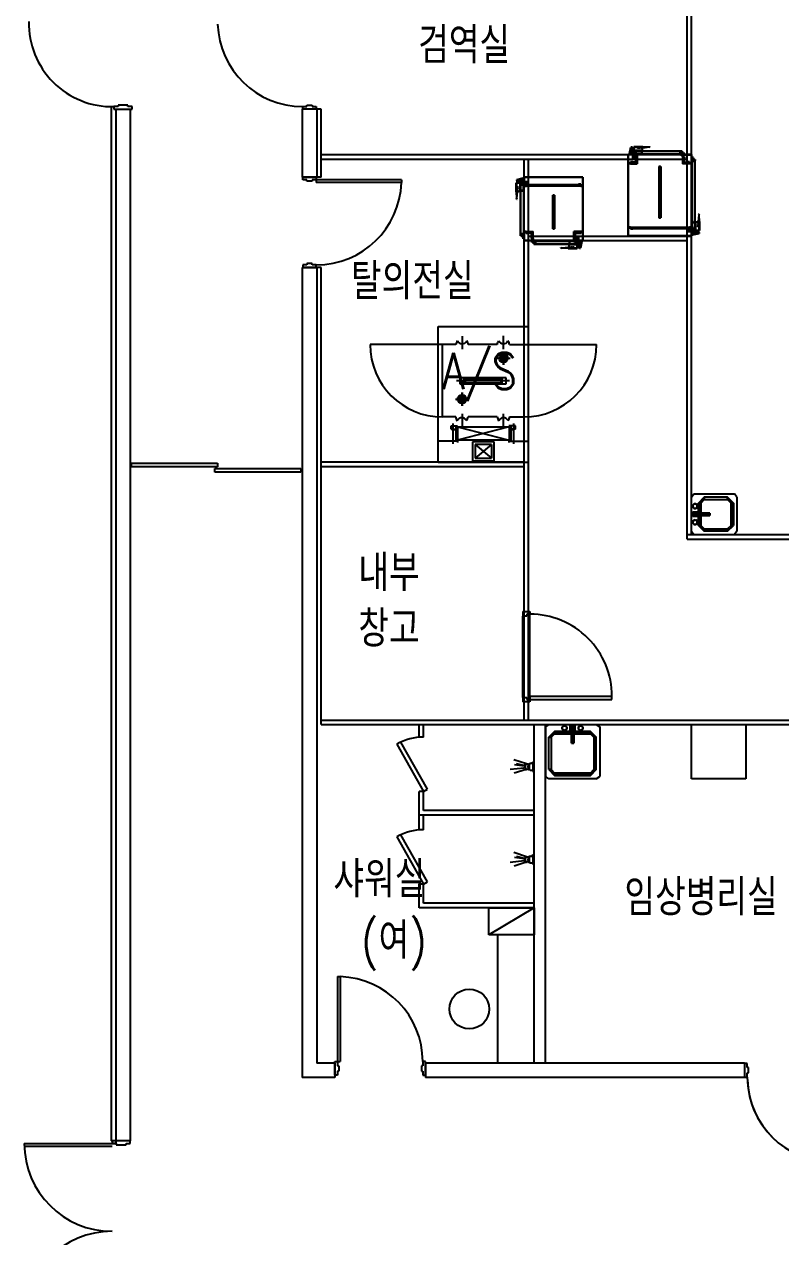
# Model space of a CAD drawing. Header units: millimetres. Extents: x 592430 to 684586, y -483905 to -416366.
# Drawn here: x 623663 to 632017, y -449168 to -435768 of the extents above; entities that cross this region are included whole.
import ezdxf

# ---------------------------------------------------------------- set-up
doc = ezdxf.new("R2010")
doc.units = ezdxf.units.MM
doc.header["$LTSCALE"] = 500
doc.layers.add('동물실', color=9, linetype='Continuous')
doc.layers.add('빌트인', color=1, linetype='Continuous')
doc.styles.add('GHD', font='simple.shx', dxfattribs={"bigfont": 'whgtxt.shx'})

# ---------------------------------------------------------------- blocks, each defined once
blk = doc.blocks.new('SINK')
at = {"layer": '동물실'}
for p, q in [((0, 262), (25, 300)), ((25, 300), (575, 300)), ((600, 262), (575, 300)), ((0, 262), (0, -262)), ((76, 198), (140, 262)), ((140, 262), (76, 198)), ((76, -198), (76, 198)), ((102, 198), (76, 198)), ((76, 198), (76, -198)), ((102, 198), (76, 198)), ((140, 236), (102, 198)), ((102, 198), (140, 236)), ((102, 198), (102, -198)), ((102, -198), (102, 198)), ((498, 262), (140, 262)), ((140, 262), (140, 236)), ((498, 262), (140, 262)), ((140, 236), (140, 262)), ((140, 236), (498, 236)), ((140, 236), (498, 236)), ((498, 262), (562, 198)), ((498, 236), (498, 262)), ((498, 262), (562, 198)), ((498, 236), (498, 262)), ((498, 236), (536, 198)), ((536, 198), (498, 236)), ((536, -198), (536, 198)), ((562, 198), (536, 198)), ((536, 198), (536, -198)), ((536, 198), (562, 198)), ((562, 198), (562, -198)), ((562, -198), (562, 198)), ((600, -262), (600, 262)), ((13, 89), (14, 96)), ((14, 96), (13, 89)), ((13, 89), (14, 96)), ((14, 96), (13, 89)), ((14, 82), (13, 89)), ((13, 89), (14, 82)), ((14, 82), (13, 89)), ((13, 89), (14, 82)), ((25, 13), (13, 25)), ((13, 25), (13, -25)), ((76, 25), (13, 25)), ((25, 13), (13, 25)), ((14, 96), (16, 102)), ((16, 102), (14, 96)), ((14, 96), (16, 102)), ((16, 102), (14, 96)), ((16, 76), (14, 82)), ((14, 82), (16, 76)), ((16, 76), (14, 82)), ((14, 82), (16, 76)), ((16, 102), (20, 107)), ((20, 107), (16, 102)), ((16, 102), (20, 107)), ((20, 107), (16, 102)), ((20, 71), (16, 76)), ((16, 76), (20, 71)), ((20, 71), (16, 76)), ((16, 76), (20, 71)), ((20, 107), (25, 111)), ((25, 111), (20, 107)), ((20, 107), (25, 111)), ((25, 111), (20, 107)), ((25, 67), (20, 71)), ((20, 71), (25, 67)), ((25, 67), (20, 71)), ((20, 71), (25, 67)), ((25, 111), (32, 114)), ((32, 114), (25, 111)), ((25, 111), (32, 114)), ((32, 114), (25, 111)), ((32, 64), (25, 67)), ((25, 67), (32, 64)), ((32, 64), (25, 67)), ((25, 67), (32, 64)), ((25, 13), (25, -13)), ((89, 13), (25, 13)), ((25, 13), (25, -13)), ((25, 13), (64, 13)), ((89, 13), (25, 13)), ((32, 114), (38, 115)), ((38, 115), (32, 114)), ((32, 114), (38, 115)), ((38, 115), (32, 114)), ((38, 64), (32, 64)), ((32, 64), (38, 64)), ((38, 64), (32, 64)), ((32, 64), (38, 64)), ((38, 115), (45, 114)), ((45, 114), (38, 115)), ((38, 115), (45, 114)), ((45, 114), (38, 115)), ((38, 64), (45, 64)), ((45, 64), (38, 64)), ((38, 64), (45, 64)), ((45, 64), (38, 64)), ((45, 114), (51, 111)), ((51, 111), (45, 114)), ((45, 114), (51, 111)), ((51, 111), (45, 114)), ((51, 67), (45, 64)), ((45, 64), (51, 67)), ((51, 67), (45, 64)), ((45, 64), (51, 67)), ((51, 111), (56, 107)), ((56, 107), (51, 111)), ((51, 111), (56, 107)), ((56, 107), (51, 111)), ((56, 71), (51, 67)), ((51, 67), (56, 71)), ((56, 71), (51, 67)), ((51, 67), (56, 71)), ((56, 107), (60, 102)), ((60, 102), (56, 107)), ((56, 107), (60, 102)), ((60, 102), (56, 107)), ((60, 76), (56, 71)), ((56, 71), (60, 76)), ((60, 76), (56, 71)), ((56, 71), (60, 76)), ((60, 102), (63, 96)), ((63, 96), (60, 102)), ((60, 102), (63, 96)), ((63, 96), (60, 102)), ((63, 82), (60, 76)), ((60, 76), (63, 82)), ((63, 82), (60, 76)), ((60, 76), (63, 82)), ((63, 96), (64, 89)), ((64, 89), (63, 96)), ((63, 96), (64, 89)), ((64, 89), (63, 96)), ((64, 89), (63, 82)), ((63, 82), (64, 89)), ((64, 89), (63, 82)), ((63, 82), (64, 89)), ((76, 25), (64, 13)), ((64, 13), (76, 25)), ((64, 13), (64, -13)), ((102, 13), (64, 13)), ((64, 13), (64, -13)), ((102, 13), (64, 13)), ((76, -25), (76, 25)), ((89, 13), (204, 13)), ((89, -13), (89, 13)), ((89, -13), (89, 13)), ((89, 13), (102, 13)), ((102, 13), (89, 13)), ((89, 13), (204, 13)), ((102, 13), (204, 13)), ((102, 13), (102, -13)), ((102, -13), (102, 13)), ((204, 13), (102, 13)), ((204, 13), (204, -13)), ((204, 13), (204, -13)), ((204, -13), (204, 13)), ((204, 13), (204, -13)), ((25, -13), (13, -25)), ((25, -13), (13, -25)), ((13, -25), (76, -25)), ((13, -89), (14, -82)), ((14, -82), (13, -89)), ((13, -89), (14, -82)), ((14, -82), (13, -89)), ((14, -96), (13, -89)), ((13, -89), (14, -96)), ((14, -96), (13, -89)), ((13, -89), (14, -96)), ((14, -82), (16, -76)), ((16, -76), (14, -82)), ((14, -82), (16, -76)), ((16, -76), (14, -82)), ((16, -102), (14, -96)), ((14, -96), (16, -102)), ((16, -102), (14, -96)), ((14, -96), (16, -102)), ((16, -76), (20, -71)), ((20, -71), (16, -76)), ((16, -76), (20, -71)), ((20, -71), (16, -76)), ((20, -107), (16, -102)), ((16, -102), (20, -107)), ((20, -107), (16, -102)), ((16, -102), (20, -107)), ((20, -71), (25, -67)), ((25, -67), (20, -71)), ((20, -71), (25, -67)), ((25, -67), (20, -71)), ((25, -111), (20, -107)), ((20, -107), (25, -111)), ((25, -111), (20, -107)), ((20, -107), (25, -111)), ((25, -13), (89, -13)), ((25, -13), (64, -13)), ((89, -13), (25, -13)), ((25, -67), (32, -64)), ((32, -64), (25, -67)), ((25, -67), (32, -64)), ((32, -64), (25, -67)), ((32, -114), (25, -111)), ((25, -111), (32, -114)), ((32, -114), (25, -111)), ((25, -111), (32, -114)), ((32, -64), (38, -64)), ((38, -64), (32, -64)), ((32, -64), (38, -64)), ((38, -64), (32, -64)), ((38, -115), (32, -114)), ((32, -114), (38, -115)), ((38, -115), (32, -114)), ((32, -114), (38, -115)), ((38, -64), (45, -64)), ((45, -64), (38, -64)), ((38, -64), (45, -64)), ((45, -64), (38, -64)), ((45, -114), (38, -115)), ((38, -115), (45, -114)), ((45, -114), (38, -115)), ((38, -115), (45, -114)), ((45, -64), (51, -67)), ((51, -67), (45, -64)), ((45, -64), (51, -67)), ((51, -67), (45, -64)), ((51, -111), (45, -114)), ((45, -114), (51, -111)), ((51, -111), (45, -114)), ((45, -114), (51, -111)), ((51, -67), (56, -71)), ((56, -71), (51, -67)), ((51, -67), (56, -71)), ((56, -71), (51, -67)), ((56, -107), (51, -111)), ((51, -111), (56, -107)), ((56, -107), (51, -111)), ((51, -111), (56, -107)), ((56, -71), (60, -76)), ((60, -76), (56, -71)), ((56, -71), (60, -76)), ((60, -76), (56, -71)), ((60, -102), (56, -107)), ((56, -107), (60, -102)), ((60, -102), (56, -107)), ((56, -107), (60, -102)), ((60, -76), (63, -82)), ((63, -82), (60, -76)), ((60, -76), (63, -82)), ((63, -82), (60, -76)), ((63, -96), (60, -102)), ((60, -102), (63, -96)), ((63, -96), (60, -102)), ((60, -102), (63, -96)), ((63, -82), (64, -89)), ((63, -82), (64, -89)), ((64, -89), (63, -82)), ((63, -82), (64, -89)), ((64, -89), (63, -96)), ((63, -96), (64, -89)), ((64, -89), (63, -96)), ((63, -96), (64, -89)), ((64, -13), (76, -25)), ((76, -25), (64, -13)), ((64, -13), (102, -13)), ((64, -13), (102, -13)), ((204, -13), (89, -13)), ((102, -13), (89, -13)), ((89, -13), (204, -13)), ((102, -13), (89, -13)), ((204, -13), (102, -13)), ((204, -13), (102, -13)), ((0, -262), (25, -300)), ((140, -262), (76, -198)), ((76, -198), (102, -198)), ((76, -198), (140, -262)), ((102, -198), (76, -198)), ((102, -198), (140, -236)), ((140, -236), (102, -198)), ((140, -236), (498, -236)), ((140, -262), (140, -236)), ((140, -236), (498, -236)), ((140, -262), (140, -236)), ((498, -262), (140, -262)), ((498, -262), (140, -262)), ((562, -198), (498, -262)), ((498, -236), (536, -198)), ((498, -262), (562, -198)), ((536, -198), (498, -236)), ((498, -236), (498, -262)), ((498, -236), (498, -262)), ((536, -198), (562, -198)), ((536, -198), (562, -198)), ((600, -262), (575, -300)), ((25, -300), (575, -300))]:
    blk.add_line(p, q, dxfattribs=at)
blk = doc.blocks.new('A$C5514002B')
at = {"layer": '빌트인', "color": 9}
for p, q in [((-353, 159), (-327, 197)), ((-353, -215), (-353, 159)), ((122, 197), (-327, 197)), ((-251, 159), (-314, 96)), ((-251, 159), (-314, 96)), ((-251, 159), (7, 159)), ((-251, 134), (-251, 159)), ((-251, 159), (7, 159)), ((-251, 134), (-251, 159)), ((71, 96), (7, 159)), ((7, 159), (7, 134)), ((7, 159), (71, 96)), ((7, 134), (7, 159)), ((147, 159), (122, 197)), ((147, 159), (147, -215)), ((-314, 96), (-314, -151)), ((-314, 96), (-289, 96)), ((-314, -151), (-314, 96)), ((-289, 96), (-314, 96)), ((-251, 134), (-289, 96)), ((-289, 96), (-251, 134)), ((-289, -151), (-289, 96)), ((-289, 96), (-289, -151)), ((7, 134), (-251, 134)), ((7, 134), (-251, 134)), ((7, 134), (46, 96)), ((46, 96), (7, 134)), ((46, 96), (46, -151)), ((46, 96), (71, 96)), ((46, -151), (46, 96)), ((46, 96), (71, 96)), ((71, -151), (71, 96)), ((71, 96), (71, -151)), ((85, 68), (84, 61)), ((84, 61), (85, 68)), ((85, 68), (84, 61)), ((84, 61), (85, 68)), ((84, 61), (85, 55)), ((85, 55), (84, 61)), ((84, 61), (85, 55)), ((85, 55), (84, 61)), ((87, 74), (85, 68)), ((85, 68), (87, 74)), ((87, 74), (85, 68)), ((85, 68), (87, 74)), ((85, 55), (87, 49)), ((87, 49), (85, 55)), ((85, 55), (87, 49)), ((87, 49), (85, 55)), ((91, 79), (87, 74)), ((87, 74), (91, 79)), ((91, 79), (87, 74)), ((87, 74), (91, 79)), ((87, 49), (91, 43)), ((91, 43), (87, 49)), ((87, 49), (91, 43)), ((91, 43), (87, 49)), ((97, 83), (91, 79)), ((91, 79), (97, 83)), ((97, 83), (91, 79)), ((91, 79), (97, 83)), ((91, 43), (97, 39)), ((97, 39), (91, 43)), ((91, 43), (97, 39)), ((97, 39), (91, 43)), ((103, 86), (97, 83)), ((97, 83), (103, 86)), ((103, 86), (97, 83)), ((97, 83), (103, 86)), ((97, 39), (103, 37)), ((103, 37), (97, 39)), ((97, 39), (103, 37)), ((103, 37), (97, 39)), ((109, 87), (103, 86)), ((103, 86), (109, 87)), ((109, 87), (103, 86)), ((103, 86), (109, 87)), ((109, 36), (103, 37)), ((103, 37), (109, 36)), ((109, 36), (103, 37)), ((103, 37), (109, 36)), ((116, 86), (109, 87)), ((109, 87), (116, 86)), ((116, 86), (109, 87)), ((109, 87), (116, 86)), ((109, 36), (116, 37)), ((116, 37), (109, 36)), ((109, 36), (116, 37)), ((116, 37), (109, 36)), ((122, 83), (116, 86)), ((116, 86), (122, 83)), ((122, 83), (116, 86)), ((116, 86), (122, 83)), ((116, 37), (122, 39)), ((122, 39), (116, 37)), ((116, 37), (122, 39)), ((122, 39), (116, 37)), ((127, 79), (122, 83)), ((122, 83), (127, 79)), ((127, 79), (122, 83)), ((122, 83), (127, 79)), ((122, 39), (127, 43)), ((127, 43), (122, 39)), ((122, 39), (127, 43)), ((127, 43), (122, 39)), ((131, 74), (127, 79)), ((127, 79), (131, 74)), ((131, 74), (127, 79)), ((127, 79), (131, 74)), ((127, 43), (131, 49)), ((131, 49), (127, 43)), ((127, 43), (131, 49)), ((131, 49), (127, 43)), ((134, 68), (131, 74)), ((131, 74), (134, 68)), ((134, 68), (131, 74)), ((131, 74), (134, 68)), ((131, 49), (134, 55)), ((134, 55), (131, 49)), ((131, 49), (134, 55)), ((134, 55), (131, 49)), ((135, 61), (134, 68)), ((134, 68), (135, 61)), ((135, 61), (134, 68)), ((134, 68), (135, 61)), ((134, 55), (135, 61)), ((135, 61), (134, 55)), ((134, 55), (135, 61)), ((135, 61), (134, 55)), ((-56, -15), (-56, -40)), ((58, -15), (-56, -15)), ((-56, -15), (-56, -40)), ((46, -15), (-56, -15)), ((-56, -40), (-56, -15)), ((-56, -15), (-56, -40)), ((-56, -15), (46, -15)), ((58, -15), (-56, -15)), ((-56, -40), (58, -40)), ((-56, -40), (46, -40)), ((-56, -40), (46, -40)), ((58, -40), (-56, -40)), ((46, -15), (46, -40)), ((46, -15), (84, -15)), ((46, -40), (46, -15)), ((58, -15), (46, -15)), ((46, -15), (84, -15)), ((46, -15), (58, -15)), ((84, -40), (46, -40)), ((46, -40), (58, -40)), ((46, -40), (58, -40)), ((84, -40), (46, -40)), ((58, -40), (58, -15)), ((58, -15), (122, -15)), ((58, -40), (58, -15)), ((58, -15), (122, -15)), ((122, -40), (58, -40)), ((58, -40), (122, -40)), ((71, -2), (84, -15)), ((71, -53), (71, -2)), ((71, -2), (135, -2)), ((84, -15), (71, -2)), ((84, -40), (71, -53)), ((71, -53), (84, -40)), ((135, -53), (71, -53)), ((84, -15), (84, -40)), ((84, -15), (84, -40)), ((122, -15), (84, -15)), ((122, -40), (84, -40)), ((85, -110), (84, -117)), ((85, -110), (84, -117)), ((84, -117), (85, -110)), ((85, -110), (84, -117)), ((84, -117), (85, -123)), ((85, -123), (84, -117)), ((84, -117), (85, -123)), ((85, -123), (84, -117)), ((87, -104), (85, -110)), ((85, -110), (87, -104)), ((87, -104), (85, -110)), ((85, -110), (87, -104)), ((85, -123), (87, -130)), ((87, -130), (85, -123)), ((85, -123), (87, -130)), ((87, -130), (85, -123)), ((91, -99), (87, -104)), ((87, -104), (91, -99)), ((91, -99), (87, -104)), ((87, -104), (91, -99)), ((87, -130), (91, -135)), ((91, -135), (87, -130)), ((87, -130), (91, -135)), ((91, -135), (87, -130)), ((97, -95), (91, -99)), ((91, -99), (97, -95)), ((97, -95), (91, -99)), ((91, -99), (97, -95)), ((103, -92), (97, -95)), ((97, -95), (103, -92)), ((103, -92), (97, -95)), ((97, -95), (103, -92)), ((109, -91), (103, -92)), ((103, -92), (109, -91)), ((109, -91), (103, -92)), ((103, -92), (109, -91)), ((116, -92), (109, -91)), ((109, -91), (116, -92)), ((116, -92), (109, -91)), ((109, -91), (116, -92)), ((122, -95), (116, -92)), ((116, -92), (122, -95)), ((122, -95), (116, -92)), ((116, -92), (122, -95)), ((122, -15), (135, -2)), ((122, -15), (135, -2)), ((122, -15), (122, -40)), ((122, -15), (122, -40)), ((122, -40), (135, -53)), ((122, -40), (135, -53)), ((127, -99), (122, -95)), ((122, -95), (127, -99)), ((127, -99), (122, -95)), ((122, -95), (127, -99)), ((131, -104), (127, -99)), ((127, -99), (131, -104)), ((131, -104), (127, -99)), ((127, -99), (131, -104)), ((127, -135), (131, -130)), ((131, -130), (127, -135)), ((127, -135), (131, -130)), ((131, -130), (127, -135)), ((134, -110), (131, -104)), ((131, -104), (134, -110)), ((134, -110), (131, -104)), ((131, -104), (134, -110)), ((131, -130), (134, -123)), ((134, -123), (131, -130)), ((131, -130), (134, -123)), ((134, -123), (131, -130)), ((135, -117), (134, -110)), ((134, -110), (135, -117)), ((135, -117), (134, -110)), ((134, -110), (135, -117)), ((134, -123), (135, -117)), ((135, -117), (134, -123)), ((134, -123), (135, -117)), ((135, -117), (134, -123)), ((135, -2), (135, -53)), ((-353, -215), (-327, -253)), ((122, -253), (-327, -253)), ((-314, -151), (-251, -215)), ((-289, -151), (-314, -151)), ((-251, -215), (-314, -151)), ((-289, -151), (-314, -151)), ((-251, -189), (-289, -151)), ((-289, -151), (-251, -189)), ((7, -189), (-251, -189)), ((7, -189), (-251, -189)), ((-251, -189), (-251, -215)), ((-251, -189), (-251, -215)), ((-251, -215), (7, -215)), ((-251, -215), (7, -215)), ((7, -215), (71, -151)), ((46, -151), (7, -189)), ((71, -151), (7, -215)), ((7, -189), (46, -151)), ((7, -215), (7, -189)), ((7, -215), (7, -189)), ((71, -151), (46, -151)), ((46, -151), (71, -151)), ((91, -135), (97, -139)), ((97, -139), (91, -135)), ((91, -135), (97, -139)), ((97, -139), (91, -135)), ((97, -139), (103, -141)), ((103, -141), (97, -139)), ((97, -139), (103, -141)), ((103, -141), (97, -139)), ((103, -141), (109, -142)), ((109, -142), (103, -141)), ((103, -141), (109, -142)), ((109, -142), (103, -141)), ((109, -142), (116, -141)), ((116, -141), (109, -142)), ((109, -142), (116, -141)), ((116, -141), (109, -142)), ((116, -141), (122, -139)), ((122, -139), (116, -141)), ((116, -141), (122, -139)), ((122, -139), (116, -141)), ((122, -139), (127, -135)), ((127, -135), (122, -139)), ((122, -139), (127, -135)), ((127, -135), (122, -139)), ((147, -215), (122, -253))]:
    blk.add_line(p, q, dxfattribs=at)

msp = doc.modelspace()

# ---------------------------------------------------------------- linework, layer by layer
at = {"layer": '동물실', "color": 251}
for p, q in [((630983, -441458), (630983, -435158)), ((631033, -441408), (631033, -435208)), ((624623, -436679), (624623, -448108)), ((624698, -436678), (624653, -436678)), ((624653, -436678), (624653, -436708)), ((624808, -436663), (624698, -436663)), ((624698, -436663), (624698, -436678)), ((624808, -436678), (624808, -436663)), ((624853, -436678), (624808, -436678)), ((624853, -436708), (624853, -436678)), ((626738, -436708), (626738, -436678)), ((626738, -436678), (626783, -436678)), ((626738, -436708), (626738, -436678)), ((626738, -436678), (626783, -436678)), ((626783, -436678), (626783, -436663)), ((626783, -436663), (626843, -436663)), ((626783, -436678), (626783, -436663)), ((626783, -436663), (626843, -436663)), ((626843, -436663), (626843, -436678)), ((626843, -436663), (626843, -436678)), ((626843, -436678), (626888, -436678)), ((626843, -436678), (626888, -436678)), ((626888, -436678), (626888, -436708)), ((626888, -436678), (626888, -436708)), ((624653, -436708), (624853, -436708)), ((624673, -436708), (624673, -448138)), ((624833, -436708), (624833, -448108)), ((626733, -436708), (626733, -437458)), ((626893, -436708), (626733, -436708)), ((626888, -436708), (626738, -436708)), ((626888, -436708), (626738, -436708)), ((626893, -436708), (626893, -437458)), ((626943, -436708), (626893, -436708)), ((626943, -437458), (626943, -436708)), ((626943, -437458), (626943, -436708)), ((626943, -437208), (630983, -437208)), ((630333, -437208), (631033, -437208)), ((630333, -438010), (630333, -437208)), ((630333, -437208), (630433, -437208)), ((631032, -437210), (630334, -437210)), ((630334, -437210), (630334, -438010)), ((630432, -437210), (630334, -437210)), ((630346, -437198), (630362, -437126)), ((630346, -437198), (630362, -437143)), ((630381, -437198), (630346, -437198)), ((630346, -437198), (630346, -437208)), ((630351, -437198), (630377, -437198)), ((630351, -437198), (630377, -437198)), ((630386, -437198), (630351, -437198)), ((630351, -437198), (630351, -437208)), ((630372, -437126), (630362, -437126)), ((630372, -437143), (630362, -437143)), ((630372, -437198), (630372, -437126)), ((630372, -437127), (630380, -437127)), ((630372, -437198), (630372, -437143)), ((630372, -437144), (630380, -437144)), ((630372, -437159), (630380, -437159)), ((630374, -437127), (630374, -437142)), ((630374, -437144), (630374, -437159)), ((630377, -437142), (630385, -437142)), ((630377, -437183), (630407, -437183)), ((630378, -437142), (630378, -437198)), ((630378, -437159), (630378, -437198)), ((630380, -437127), (630388, -437131)), ((630380, -437142), (630388, -437139)), ((630380, -437144), (630388, -437148)), ((630380, -437146), (630396, -437146)), ((630380, -437159), (630388, -437156)), ((630381, -437208), (630381, -437198)), ((630383, -437210), (630423, -437210)), ((630383, -437210), (630423, -437210)), ((630383, -437250), (630383, -437210)), ((630386, -437208), (630386, -437198)), ((630393, -437164), (630396, -437164)), ((630495, -437122), (630396, -437122)), ((630490, -437122), (630396, -437122)), ((630396, -437122), (630396, -437170)), ((630396, -437127), (630401, -437125)), ((630396, -437161), (630490, -437161)), ((630396, -437170), (630916, -437170)), ((630396, -437202), (630396, -437170)), ((630396, -437170), (630490, -437170)), ((630396, -437202), (630396, -437239)), ((630411, -437202), (630396, -437202)), ((630915, -437171), (630397, -437171)), ((630397, -437171), (630397, -437201)), ((630397, -437201), (630915, -437201)), ((630398, -437195), (630398, -437206)), ((630401, -437125), (630458, -437125)), ((630410, -437188), (630418, -437188)), ((630410, -437188), (630410, -437202)), ((630411, -437189), (630411, -437202)), ((630418, -437189), (630411, -437189)), ((630411, -437190), (630411, -437189)), ((630411, -437189), (630427, -437189)), ((630426, -437190), (630411, -437190)), ((630411, -437239), (630411, -437202)), ((630418, -437188), (630418, -437189)), ((630423, -437210), (630423, -437250)), ((630426, -437202), (630426, -437190)), ((630483, -437202), (630426, -437202)), ((630427, -437189), (630427, -437201)), ((630427, -437201), (630482, -437201)), ((630432, -437232), (630432, -437210)), ((630433, -437208), (630433, -437233)), ((630458, -437125), (630490, -437142)), ((630482, -437201), (630482, -437171)), ((630482, -437171), (630502, -437171)), ((630502, -437172), (630483, -437172)), ((630483, -437172), (630483, -437202)), ((630490, -437170), (630490, -437122)), ((630495, -437137), (630490, -437142)), ((630495, -437122), (630567, -437124)), ((630567, -437128), (630495, -437137)), ((630502, -437171), (630502, -437172)), ((630577, -437129), (630567, -437124)), ((630577, -437132), (630567, -437128)), ((630577, -437129), (630577, -437132)), ((630909, -437210), (630888, -437210)), ((630896, -437183), (630942, -437183)), ((631033, -437208), (630909, -437208)), ((630910, -437210), (631032, -437210)), ((630914, -437183), (630921, -437183)), ((630915, -437201), (630915, -437171)), ((630916, -437170), (630916, -437202)), ((630927, -437170), (630916, -437170)), ((630916, -437170), (630916, -437196)), ((630927, -437170), (630916, -437170)), ((630916, -437170), (630916, -437196)), ((630916, -437196), (630927, -437196)), ((630917, -437208), (630917, -437196)), ((630917, -437208), (630926, -437208)), ((630926, -437208), (630926, -437196)), ((630932, -437198), (630926, -437198)), ((630933, -437207), (630926, -437207)), ((630961, -437208), (630926, -437208)), ((630961, -437208), (630926, -437208)), ((630961, -437208), (630926, -437208)), ((630927, -437196), (630927, -437170)), ((631020, -437208), (630931, -437208)), ((631020, -437208), (630931, -437208)), ((631020, -437208), (630931, -437208)), ((630958, -437197), (630933, -437197)), ((630933, -437197), (630933, -437208)), ((630933, -437208), (630933, -437233)), ((630933, -437208), (630958, -437208)), ((630933, -437208), (630958, -437208)), ((630934, -437232), (630934, -437210)), ((630946, -437193), (630946, -437217)), ((630958, -437208), (630958, -437197)), ((630958, -437208), (630958, -437197)), ((631032, -437308), (631032, -437210)), ((631033, -437208), (631033, -437310)), ((626943, -437258), (630983, -437258)), ((629183, -443458), (629183, -437258)), ((629233, -443458), (629233, -437258)), ((630334, -437308), (630357, -437308)), ((630358, -437310), (630334, -437310)), ((630357, -437288), (630383, -437288)), ((630357, -437308), (630357, -437288)), ((630358, -437290), (630358, -437310)), ((630383, -437290), (630358, -437290)), ((630358, -437292), (630358, -437310)), ((630415, -437292), (630359, -437292)), ((630359, -437310), (630359, -437292)), ((630359, -437310), (630433, -437310)), ((630359, -437310), (630433, -437310)), ((630423, -437250), (630383, -437250)), ((630383, -437288), (630383, -437290)), ((630396, -437239), (630411, -437239)), ((630399, -437231), (630399, -437225)), ((630408, -437225), (630408, -437231)), ((630412, -437257), (630412, -437232)), ((630412, -437232), (630432, -437232)), ((630413, -437257), (630412, -437257)), ((630433, -437233), (630413, -437233)), ((630413, -437233), (630413, -437257)), ((630415, -437234), (630415, -437292)), ((630433, -437234), (630415, -437234)), ((630433, -437310), (630415, -437292)), ((630433, -437310), (630415, -437292)), ((630433, -437234), (630433, -437310)), ((630433, -437234), (630433, -437310)), ((630674, -437339), (630692, -437339)), ((630674, -437909), (630674, -437339)), ((630674, -437352), (630692, -437352)), ((630677, -437356), (630689, -437356)), ((630677, -437893), (630677, -437356)), ((630683, -437920), (630683, -437329)), ((630689, -437356), (630689, -437893)), ((630692, -437339), (630692, -437909)), ((630933, -437233), (630953, -437233)), ((630933, -437234), (630933, -437310)), ((630933, -437234), (630951, -437234)), ((630933, -437310), (630951, -437292)), ((631007, -437310), (630933, -437310)), ((630954, -437232), (630934, -437232)), ((630951, -437234), (630951, -437292)), ((630951, -437292), (631007, -437292)), ((630953, -437233), (630953, -437257)), ((630953, -437257), (630954, -437257)), ((630954, -437257), (630954, -437232)), ((630983, -437288), (631009, -437288)), ((630983, -437290), (630983, -437288)), ((631008, -437290), (630983, -437290)), ((631007, -437310), (631007, -437292)), ((631008, -437310), (631008, -437290)), ((631008, -437310), (631008, -437292)), ((631033, -437310), (631008, -437310)), ((631009, -437288), (631009, -437308)), ((631009, -437308), (631032, -437308)), ((631049, -437243), (631024, -437243)), ((631033, -437230), (631044, -437230)), ((631033, -437256), (631033, -437230)), ((631033, -437230), (631044, -437230)), ((631033, -437256), (631033, -437230)), ((631044, -437256), (631033, -437256)), ((631033, -437272), (631033, -437263)), ((631033, -437263), (631045, -437263)), ((631033, -437272), (631045, -437272)), ((631034, -437256), (631034, -437263)), ((631071, -437273), (631039, -437273)), ((631041, -437274), (631070, -437274)), ((631041, -438045), (631041, -437274)), ((631043, -437256), (631043, -437263)), ((631044, -437230), (631044, -437256)), ((631045, -437262), (631071, -437262)), ((631045, -437273), (631045, -437262)), ((631071, -437273), (631045, -437273)), ((631071, -437273), (631045, -437273)), ((631058, -437293), (631058, -437246)), ((631058, -437274), (631058, -437268)), ((631070, -437274), (631070, -438045)), ((631071, -437262), (631071, -437273)), ((631071, -437262), (631071, -437273)), ((631071, -438047), (631071, -437273)), ((626893, -437458), (626733, -437458)), ((626738, -437458), (626888, -437458)), ((626738, -437488), (626738, -437458)), ((626738, -437458), (626888, -437458)), ((626738, -437488), (626738, -437458)), ((626783, -437488), (626738, -437488)), ((626783, -437488), (626738, -437488)), ((626783, -437503), (626783, -437488)), ((626783, -437503), (626783, -437488)), ((626888, -437488), (626843, -437488)), ((626843, -437488), (626843, -437503)), ((626888, -437488), (626843, -437488)), ((626843, -437488), (626843, -437503)), ((626888, -437458), (626888, -437488)), ((626888, -437458), (626888, -437488)), ((627828, -437488), (626888, -437488)), ((626888, -437488), (626888, -437518)), ((627828, -437488), (626888, -437488)), ((626888, -437488), (626888, -437518)), ((626943, -437458), (626893, -437458)), ((627828, -437488), (627828, -437518)), ((627828, -437488), (627828, -437518)), ((629173, -437471), (629101, -437487)), ((629101, -437497), (629101, -437487)), ((629173, -437471), (629118, -437487)), ((629118, -437497), (629118, -437487)), ((629173, -437471), (629183, -437471)), ((629173, -437506), (629173, -437471)), ((629173, -437476), (629183, -437476)), ((629173, -437511), (629173, -437476)), ((629173, -437476), (629173, -437502)), ((629173, -437476), (629173, -437502)), ((629833, -437458), (629183, -437458)), ((629183, -437458), (629183, -437558)), ((629183, -437471), (629183, -437506)), ((629183, -437476), (629183, -437511)), ((629184, -437557), (629184, -437460)), ((629184, -437460), (629832, -437460)), ((629832, -437557), (629832, -437460)), ((629832, -437460), (629832, -437557)), ((629833, -437458), (629833, -437558)), ((629833, -437558), (629833, -437458)), ((629833, -437471), (629833, -437506)), ((629833, -437476), (629833, -437511)), ((626843, -437503), (626783, -437503)), ((626843, -437503), (626783, -437503)), ((627828, -437518), (626888, -437518)), ((627828, -437518), (626888, -437518)), ((629096, -437521), (629144, -437521)), ((629096, -437615), (629096, -437521)), ((629096, -437620), (629096, -437521)), ((629144, -437615), (629096, -437615)), ((629096, -437620), (629098, -437692)), ((629101, -437521), (629099, -437526)), ((629099, -437526), (629099, -437583)), ((629099, -437583), (629116, -437615)), ((629173, -437497), (629101, -437497)), ((629102, -437497), (629102, -437505)), ((629102, -437499), (629117, -437499)), ((629102, -437505), (629106, -437513)), ((629102, -437692), (629111, -437620)), ((629111, -437620), (629116, -437615)), ((629117, -437505), (629113, -437513)), ((629117, -437502), (629117, -437510)), ((629117, -437503), (629173, -437503)), ((629173, -437497), (629118, -437497)), ((629119, -437497), (629119, -437505)), ((629119, -437499), (629134, -437499)), ((629119, -437505), (629123, -437513)), ((629120, -437505), (629120, -437521)), ((629134, -437505), (629130, -437513)), ((629134, -437497), (629134, -437505)), ((629134, -437503), (629173, -437503)), ((629135, -437521), (629135, -437615)), ((629138, -437518), (629138, -437521)), ((629144, -437521), (629144, -437615)), ((629176, -437521), (629144, -437521)), ((629144, -437521), (629144, -438095)), ((629145, -437523), (629175, -437523)), ((629145, -438094), (629145, -437523)), ((629145, -437607), (629145, -437627)), ((629175, -437607), (629145, -437607)), ((629146, -437608), (629176, -437608)), ((629146, -437627), (629146, -437608)), ((629158, -437503), (629158, -437533)), ((629162, -437535), (629176, -437535)), ((629162, -437535), (629162, -437543)), ((629162, -437543), (629164, -437543)), ((629164, -437536), (629164, -437553)), ((629165, -437536), (629164, -437536)), ((629164, -437543), (629164, -437536)), ((629164, -437536), (629176, -437536)), ((629164, -437553), (629175, -437553)), ((629165, -437551), (629165, -437536)), ((629176, -437551), (629165, -437551)), ((629169, -437523), (629181, -437523)), ((629183, -437506), (629173, -437506)), ((629183, -437511), (629173, -437511)), ((629175, -437523), (629175, -438094)), ((629175, -437553), (629175, -437607)), ((629176, -437536), (629176, -437521)), ((629176, -437521), (629213, -437521)), ((629213, -437536), (629176, -437536)), ((629176, -437608), (629176, -437551)), ((629183, -437558), (629208, -437558)), ((629224, -437509), (629184, -437509)), ((629184, -437509), (629184, -437549)), ((629184, -437549), (629224, -437549)), ((629207, -437557), (629184, -437557)), ((629205, -437524), (629199, -437524)), ((629199, -437533), (629205, -437533)), ((629232, -437537), (629207, -437537)), ((629207, -437537), (629207, -437557)), ((629208, -437558), (629208, -437538)), ((629208, -437538), (629232, -437538)), ((629208, -437540), (629808, -437540)), ((629208, -437558), (629208, -437540)), ((629808, -437558), (629208, -437558)), ((629213, -437521), (629213, -437536)), ((629224, -437549), (629224, -437509)), ((629227, -437532), (629227, -437548)), ((629232, -437538), (629232, -437537)), ((629809, -437537), (629784, -437537)), ((629784, -437538), (629784, -437537)), ((629784, -437538), (629808, -437538)), ((629789, -437534), (629789, -437545)), ((629808, -437538), (629808, -437558)), ((629808, -437540), (629808, -437558)), ((629833, -437558), (629808, -437558)), ((629808, -437558), (629833, -437558)), ((629809, -437557), (629809, -437537)), ((629832, -437557), (629809, -437557)), ((629832, -438158), (629832, -437558)), ((629833, -437558), (629833, -438160)), ((629103, -437702), (629098, -437692)), ((629106, -437702), (629102, -437692)), ((629103, -437702), (629106, -437702)), ((629145, -437627), (629146, -437627)), ((629499, -437659), (629517, -437659)), ((629499, -438029), (629499, -437659)), ((629499, -437672), (629517, -437672)), ((629502, -437675), (629514, -437675)), ((629502, -438013), (629502, -437675)), ((629508, -437648), (629508, -438039)), ((629514, -437675), (629514, -438013)), ((629517, -437659), (629517, -438029)), ((630689, -437893), (630677, -437893)), ((631113, -437876), (631104, -437948)), ((631112, -437866), (631109, -437866)), ((631109, -437866), (631113, -437876)), ((631112, -437866), (631117, -437876)), ((631119, -437948), (631117, -437876)), ((629517, -438016), (629499, -438016)), ((629514, -438013), (629502, -438013)), ((630333, -438010), (630358, -438010)), ((630333, -438110), (630333, -438010)), ((630358, -438010), (630333, -438010)), ((630333, -438010), (630333, -438110)), ((630334, -438011), (630334, -438108)), ((630334, -438108), (630334, -438011)), ((630334, -438011), (630357, -438011)), ((630357, -438011), (630357, -438031)), ((630358, -438010), (631008, -438010)), ((630358, -438028), (630358, -438010)), ((630358, -438030), (630358, -438010)), ((631008, -438028), (630358, -438028)), ((630377, -438034), (630377, -438023)), ((630692, -437896), (630674, -437896)), ((630692, -437909), (630674, -437909)), ((630989, -438036), (630989, -438020)), ((630992, -438019), (630992, -438059)), ((631032, -438019), (630992, -438019)), ((631008, -438010), (631008, -438028)), ((631033, -438010), (631008, -438010)), ((631008, -438010), (631008, -438030)), ((631009, -438031), (631009, -438011)), ((631009, -438011), (631032, -438011)), ((631032, -438011), (631032, -438108)), ((631032, -438059), (631032, -438019)), ((631033, -438110), (631033, -438010)), ((631039, -437960), (631039, -438017)), ((631069, -437960), (631039, -437960)), ((631039, -438017), (631051, -438017)), ((631041, -437961), (631070, -437961)), ((631041, -438015), (631041, -437961)), ((631052, -438015), (631041, -438015)), ((631051, -438017), (631051, -438032)), ((631052, -438032), (631052, -438015)), ((631052, -438025), (631052, -438032)), ((631053, -438025), (631052, -438025)), ((631053, -438033), (631053, -438025)), ((631069, -437941), (631069, -437960)), ((631070, -437941), (631069, -437941)), ((631070, -437961), (631070, -437941)), ((631071, -437953), (631119, -437953)), ((631071, -438047), (631071, -437953)), ((631080, -438047), (631080, -437953)), ((631104, -437948), (631099, -437953)), ((631116, -437985), (631099, -437953)), ((631116, -438042), (631116, -437985)), ((631119, -437948), (631119, -438047)), ((631119, -437953), (631119, -438047)), ((629144, -438095), (629176, -438095)), ((629175, -438094), (629145, -438094)), ((629145, -438095), (629171, -438095)), ((629145, -438106), (629145, -438095)), ((629145, -438095), (629171, -438095)), ((629145, -438106), (629145, -438095)), ((629171, -438106), (629145, -438106)), ((629158, -438075), (629158, -438122)), ((629158, -438094), (629158, -438100)), ((629167, -438125), (629192, -438125)), ((629171, -438095), (629171, -438106)), ((629183, -438096), (629171, -438096)), ((629183, -438105), (629171, -438105)), ((629172, -438112), (629183, -438112)), ((629172, -438138), (629172, -438112)), ((629183, -438138), (629172, -438138)), ((629183, -438138), (629172, -438138)), ((629173, -438112), (629173, -438105)), ((629182, -438112), (629182, -438105)), ((629183, -438058), (629208, -438058)), ((629183, -438160), (629183, -438058)), ((629183, -438096), (629183, -438105)), ((629183, -438112), (629183, -438138)), ((629183, -438112), (629183, -438138)), ((629833, -438160), (629183, -438160)), ((629183, -438160), (629307, -438160)), ((629184, -438060), (629184, -438158)), ((629207, -438060), (629184, -438060)), ((629184, -438158), (629832, -438158)), ((629306, -438158), (629184, -438158)), ((629196, -438160), (629285, -438160)), ((629196, -438160), (629285, -438160)), ((629196, -438160), (629285, -438160)), ((629207, -438080), (629207, -438060)), ((629233, -438080), (629207, -438080)), ((629208, -438058), (629208, -438076)), ((629208, -438058), (629208, -438078)), ((629208, -438078), (629233, -438078)), ((629209, -438058), (629283, -438058)), ((629209, -438058), (629209, -438076)), ((629265, -438076), (629209, -438076)), ((629233, -438078), (629233, -438080)), ((629233, -438110), (630983, -438110)), ((629233, -438160), (630983, -438160)), ((629255, -438160), (629290, -438160)), ((629255, -438160), (629290, -438160)), ((629255, -438160), (629290, -438160)), ((629283, -438160), (629257, -438160)), ((629257, -438160), (629257, -438171)), ((629283, -438160), (629257, -438160)), ((629257, -438160), (629257, -438171)), ((629262, -438111), (629262, -438136)), ((629263, -438111), (629262, -438111)), ((629262, -438136), (629282, -438136)), ((629263, -438135), (629263, -438111)), ((629283, -438135), (629263, -438135)), ((629283, -438058), (629265, -438076)), ((629265, -438134), (629265, -438076)), ((629283, -438134), (629265, -438134)), ((629270, -438176), (629270, -438151)), ((629282, -438136), (629282, -438158)), ((629283, -438134), (629283, -438058)), ((629283, -438160), (629283, -438135)), ((629283, -438171), (629283, -438160)), ((629283, -438161), (629290, -438161)), ((629290, -438160), (629290, -438172)), ((629299, -438160), (629290, -438160)), ((629299, -438160), (629299, -438172)), ((629307, -438158), (629327, -438158)), ((629517, -438029), (629499, -438029)), ((629807, -438058), (629733, -438058)), ((629733, -438134), (629733, -438058)), ((629733, -438058), (629751, -438076)), ((629733, -438058), (629751, -438076)), ((629733, -438134), (629733, -438058)), ((629807, -438058), (629733, -438058)), ((629733, -438134), (629751, -438134)), ((629733, -438160), (629733, -438135)), ((629733, -438135), (629753, -438135)), ((629833, -438160), (629733, -438160)), ((629754, -438136), (629734, -438136)), ((629734, -438136), (629734, -438158)), ((629734, -438158), (629832, -438158)), ((629742, -438158), (629742, -438118)), ((629742, -438118), (629782, -438118)), ((629782, -438158), (629742, -438158)), ((629782, -438158), (629742, -438158)), ((629751, -438076), (629807, -438076)), ((629751, -438134), (629751, -438076)), ((629753, -438135), (629753, -438111)), ((629753, -438111), (629754, -438111)), ((629754, -438111), (629754, -438136)), ((629770, -438129), (629755, -438129)), ((629755, -438129), (629755, -438166)), ((629758, -438143), (629758, -438137)), ((629767, -438137), (629767, -438143)), ((629768, -438174), (629768, -438162)), ((629770, -438166), (629770, -438129)), ((629780, -438160), (629780, -438170)), ((629782, -438118), (629782, -438158)), ((629783, -438078), (629808, -438078)), ((629783, -438080), (629783, -438078)), ((629809, -438080), (629783, -438080)), ((629785, -438160), (629785, -438170)), ((629807, -438058), (629807, -438076)), ((629808, -438076), (629808, -438058)), ((629808, -438058), (629832, -438058)), ((629808, -438078), (629808, -438058)), ((629809, -438060), (629809, -438080)), ((629832, -438060), (629809, -438060)), ((629815, -438170), (629815, -438160)), ((629820, -438170), (629820, -438160)), ((630333, -438092), (630333, -438057)), ((630333, -438097), (630333, -438062)), ((630333, -438110), (631033, -438110)), ((631032, -438108), (630334, -438108)), ((630357, -438031), (630382, -438031)), ((630382, -438030), (630358, -438030)), ((630382, -438030), (630382, -438031)), ((631008, -438030), (630984, -438030)), ((630984, -438030), (630984, -438031)), ((630984, -438031), (631009, -438031)), ((630992, -438059), (631032, -438059)), ((631002, -438032), (631039, -438032)), ((631002, -438047), (631002, -438032)), ((631039, -438047), (631002, -438047)), ((631016, -438035), (631010, -438035)), ((631010, -438044), (631016, -438044)), ((631033, -438057), (631043, -438057)), ((631033, -438092), (631033, -438057)), ((631033, -438062), (631043, -438062)), ((631033, -438097), (631033, -438062)), ((631043, -438092), (631033, -438092)), ((631043, -438097), (631033, -438097)), ((631047, -438045), (631035, -438045)), ((631052, -438032), (631039, -438032)), ((631039, -438032), (631039, -438047)), ((631053, -438033), (631039, -438033)), ((631039, -438047), (631071, -438047)), ((631070, -438045), (631041, -438045)), ((631043, -438057), (631043, -438092)), ((631043, -438062), (631043, -438097)), ((631082, -438065), (631043, -438065)), ((631099, -438065), (631043, -438065)), ((631043, -438092), (631043, -438066)), ((631043, -438092), (631043, -438066)), ((631043, -438071), (631098, -438071)), ((631043, -438071), (631115, -438071)), ((631043, -438097), (631098, -438081)), ((631043, -438097), (631115, -438081)), ((631051, -438032), (631052, -438032)), ((631058, -438065), (631058, -438035)), ((631119, -438047), (631071, -438047)), ((631077, -438050), (631077, -438047)), ((631082, -438063), (631086, -438055)), ((631082, -438071), (631082, -438063)), ((631097, -438069), (631082, -438069)), ((631097, -438063), (631093, -438055)), ((631095, -438063), (631095, -438047)), ((631097, -438071), (631097, -438063)), ((631098, -438071), (631098, -438081)), ((631099, -438063), (631103, -438055)), ((631099, -438066), (631099, -438058)), ((631114, -438069), (631099, -438069)), ((631114, -438063), (631110, -438055)), ((631114, -438047), (631116, -438042)), ((631114, -438071), (631114, -438063)), ((631115, -438071), (631115, -438081)), ((629257, -438171), (629283, -438171)), ((629320, -438185), (629273, -438185)), ((629283, -438170), (629290, -438170)), ((629300, -438172), (629289, -438172)), ((629289, -438172), (629289, -438198)), ((629289, -438198), (629300, -438198)), ((629289, -438198), (629300, -438198)), ((629302, -438185), (629295, -438185)), ((629300, -438198), (629300, -438166)), ((629300, -438198), (629300, -438172)), ((629300, -438198), (629300, -438172)), ((629770, -438198), (629300, -438198)), ((629769, -438168), (629301, -438168)), ((629301, -438168), (629301, -438197)), ((629301, -438197), (629769, -438197)), ((629589, -438236), (629599, -438240)), ((629589, -438239), (629589, -438236)), ((629589, -438239), (629599, -438244)), ((629599, -438240), (629671, -438231)), ((629671, -438246), (629599, -438244)), ((629664, -438197), (629664, -438196)), ((629664, -438196), (629683, -438196)), ((629684, -438197), (629664, -438197)), ((629671, -438231), (629676, -438226)), ((629671, -438246), (629770, -438246)), ((629770, -438198), (629676, -438198)), ((629676, -438198), (629676, -438246)), ((629770, -438207), (629676, -438207)), ((629708, -438243), (629676, -438226)), ((629676, -438246), (629770, -438246)), ((629683, -438196), (629683, -438166)), ((629683, -438166), (629740, -438166)), ((629739, -438168), (629684, -438168)), ((629684, -438168), (629684, -438197)), ((629765, -438243), (629708, -438243)), ((629739, -438179), (629739, -438168)), ((629755, -438179), (629739, -438179)), ((629740, -438166), (629740, -438178)), ((629740, -438178), (629755, -438178)), ((629748, -438180), (629748, -438179)), ((629748, -438179), (629755, -438179)), ((629756, -438180), (629748, -438180)), ((629755, -438166), (629770, -438166)), ((629755, -438179), (629755, -438166)), ((629755, -438178), (629755, -438179)), ((629756, -438180), (629756, -438166)), ((629788, -438185), (629758, -438185)), ((629770, -438241), (629765, -438243)), ((629769, -438197), (629769, -438168)), ((629770, -438166), (629770, -438198)), ((629770, -438246), (629770, -438198)), ((629773, -438204), (629770, -438204)), ((629786, -438222), (629770, -438222)), ((629786, -438209), (629778, -438213)), ((629786, -438224), (629778, -438220)), ((629786, -438226), (629778, -438230)), ((629786, -438241), (629778, -438237)), ((629780, -438170), (629815, -438170)), ((629789, -438226), (629781, -438226)), ((629785, -438170), (629820, -438170)), ((629794, -438209), (629786, -438209)), ((629794, -438224), (629786, -438224)), ((629794, -438241), (629786, -438241)), ((629788, -438226), (629788, -438170)), ((629788, -438209), (629788, -438170)), ((629815, -438170), (629789, -438170)), ((629815, -438170), (629789, -438170)), ((629792, -438224), (629792, -438209)), ((629792, -438241), (629792, -438226)), ((629794, -438170), (629794, -438242)), ((629794, -438170), (629794, -438225)), ((629794, -438225), (629804, -438225)), ((629794, -438242), (629804, -438242)), ((629820, -438170), (629804, -438242)), ((629820, -438170), (629804, -438225)), ((626783, -438428), (626738, -438428)), ((626738, -438428), (626738, -438458)), ((626783, -438428), (626738, -438428)), ((626738, -438428), (626738, -438458)), ((626843, -438413), (626783, -438413)), ((626783, -438413), (626783, -438428)), ((626843, -438413), (626783, -438413)), ((626783, -438413), (626783, -438428)), ((626843, -438428), (626843, -438413)), ((626843, -438428), (626843, -438413)), ((626888, -438428), (626843, -438428)), ((626888, -438428), (626843, -438428)), ((626888, -438458), (626888, -438428)), ((626888, -438458), (626888, -438428)), ((626733, -438458), (626733, -447408)), ((626733, -438458), (626733, -447408)), ((626893, -438458), (626733, -438458)), ((626738, -438458), (626888, -438458)), ((626738, -438458), (626888, -438458)), ((626893, -438458), (626893, -443468)), ((626943, -438458), (626893, -438458)), ((626943, -443508), (626943, -438458)), ((628233, -440608), (628233, -439108)), ((628233, -439108), (629233, -439108)), ((628498, -439214), (628498, -439360)), ((628955, -439359), (628955, -439213)), ((629233, -440608), (629233, -439108)), ((629233, -440341), (629233, -439108)), ((628282, -439308), (627482, -439308)), ((628283, -440108), (628283, -439308)), ((628430, -439308), (628283, -439308)), ((628885, -439308), (628566, -439308)), ((629021, -439308), (629183, -439308)), ((629183, -440108), (629183, -439308)), ((629183, -439308), (629983, -439308)), ((628882, -439458), (629028, -439458)), ((628955, -439531), (628955, -439385)), ((628955, -439385), (628955, -439531)), ((629023, -439708), (628436, -439708)), ((628986, -439676), (628474, -439676)), ((628474, -439676), (628474, -439741)), ((628474, -439741), (628986, -439741)), ((628519, -439676), (628519, -439741)), ((628929, -439687), (628531, -439687)), ((628531, -439687), (628531, -439730)), ((628531, -439730), (628929, -439730)), ((628929, -439730), (628929, -439687)), ((628940, -439741), (628940, -439676)), ((628986, -439741), (628986, -439676)), ((628498, -439839), (628498, -439985)), ((628498, -439985), (628498, -439839)), ((628426, -439912), (628571, -439912)), ((628428, -440108), (628283, -440108)), ((628498, -440072), (628498, -440218)), ((628886, -440108), (628564, -440108)), ((628955, -440218), (628955, -440073)), ((629023, -440108), (629183, -440108)), ((628378, -440206), (628449, -440206)), ((628378, -440243), (628378, -440206)), ((628378, -440243), (628418, -440243)), ((628398, -440404), (628398, -440181)), ((628418, -440257), (628418, -440243)), ((628428, -440216), (629038, -440216)), ((628428, -440216), (628428, -440366)), ((629018, -440216), (628448, -440366)), ((628448, -440216), (629018, -440366)), ((628448, -440216), (628448, -440366)), ((629088, -440206), (629016, -440206)), ((629018, -440216), (629018, -440366)), ((629038, -440216), (629038, -440366)), ((629048, -440257), (629048, -440243)), ((629088, -440243), (629048, -440243)), ((629068, -440404), (629068, -440181)), ((629088, -440243), (629088, -440206)), ((628449, -440376), (628233, -440376)), ((629038, -440366), (628428, -440366)), ((628449, -440376), (628449, -440391)), ((628613, -440383), (628613, -440594)), ((628853, -440383), (628613, -440383)), ((628823, -440413), (628643, -440564)), ((628643, -440413), (628823, -440564)), ((628643, -440413), (628643, -440564)), ((628823, -440413), (628643, -440413)), ((628823, -440413), (628823, -440564)), ((628853, -440594), (628853, -440383)), ((629016, -440376), (629233, -440376)), ((629016, -440376), (629016, -440391)), ((628643, -440564), (628823, -440564)), ((624848, -440618), (625798, -440618)), ((624848, -440658), (624848, -440618)), ((625798, -440658), (624848, -440658)), ((625768, -440678), (626718, -440678)), ((625768, -440718), (625768, -440678)), ((625798, -440618), (625798, -440658)), ((626718, -440678), (626718, -440718)), ((629183, -440608), (626943, -440608)), ((629183, -440658), (626943, -440658)), ((628233, -440608), (629233, -440608)), ((628613, -440594), (628853, -440594)), ((626718, -440718), (625768, -440718)), ((630983, -441408), (638083, -441408)), ((630983, -441458), (638083, -441458)), ((629168, -442258), (629248, -442258)), ((629168, -442258), (629168, -442308)), ((629212, -442308), (629168, -442308)), ((629168, -443209), (629168, -442308)), ((629183, -442258), (629233, -442258)), ((629212, -442288), (629212, -442308)), ((629248, -442288), (629212, -442288)), ((629212, -442288), (629212, -442308)), ((629248, -442258), (629248, -442288)), ((629248, -443194), (629248, -442288)), ((629168, -443209), (629212, -443209)), ((629168, -443209), (629168, -443258)), ((629212, -443209), (629212, -443229)), ((629212, -443229), (629248, -443229)), ((629248, -443194), (630153, -443194)), ((629248, -443194), (629248, -443229)), ((629248, -443229), (629248, -443258)), ((629248, -443229), (630153, -443229)), ((630153, -443229), (630153, -443194)), ((629248, -443258), (629168, -443258)), ((629233, -443258), (629183, -443258)), ((629233, -443258), (629183, -443258)), ((626893, -443468), (626893, -447248)), ((626943, -443458), (638133, -443458)), ((626943, -443508), (638133, -443508)), ((628023, -443646), (628023, -443508)), ((628073, -443646), (628073, -443508)), ((629293, -447248), (629293, -443508)), ((629418, -447248), (629418, -443508)), ((631033, -443508), (631633, -443508)), ((631033, -444108), (631033, -443508)), ((631033, -443508), (631633, -443508)), ((631033, -444108), (631033, -443508)), ((631633, -443508), (631633, -444108)), ((631633, -443508), (631633, -444108)), ((628073, -443646), (628023, -443646)), ((627778, -443724), (628073, -444246)), ((628116, -444222), (627822, -443701)), ((629208, -443943), (629071, -443898)), ((629277, -443923), (629282, -443923)), ((629277, -443936), (629277, -443923)), ((629282, -444023), (629282, -443923)), ((629184, -443988), (629028, -444006)), ((629206, -444004), (629075, -444046)), ((629182, -443968), (629076, -443953)), ((629184, -443961), (629099, -443942)), ((629239, -443951), (629208, -443943)), ((629239, -443997), (629208, -444004)), ((629232, -443949), (629232, -443946)), ((629232, -444002), (629232, -443998)), ((629243, -443944), (629234, -443944)), ((629243, -444004), (629234, -444004)), ((629235, -443960), (629243, -443960)), ((629235, -443987), (629243, -443987)), ((629243, -443974), (629243, -443944)), ((629243, -444004), (629243, -443974)), ((629251, -443936), (629274, -443936)), ((629251, -444012), (629274, -444012)), ((629277, -444023), (629277, -444011)), ((629277, -444023), (629282, -444023)), ((629282, -444004), (629282, -443944)), ((631633, -444108), (631033, -444108)), ((631633, -444108), (631033, -444108)), ((628073, -444246), (628023, -444246)), ((628023, -444508), (628023, -444246)), ((628073, -444246), (628116, -444222)), ((628073, -444458), (628073, -444246)), ((629293, -444458), (628073, -444458)), ((628023, -444671), (628023, -444508)), ((629293, -444508), (628023, -444508)), ((628073, -444671), (628073, -444508)), ((628116, -445247), (627822, -444726)), ((628073, -444671), (628023, -444671)), ((627778, -444749), (628073, -445271)), ((629208, -444968), (629071, -444923)), ((629182, -444993), (629076, -444978)), ((629184, -444986), (629099, -444967)), ((629239, -444976), (629208, -444968)), ((629232, -444974), (629232, -444971)), ((629243, -444969), (629234, -444969)), ((629235, -444985), (629243, -444985)), ((629243, -444999), (629243, -444969)), ((629251, -444961), (629274, -444961)), ((629277, -444948), (629282, -444948)), ((629277, -444961), (629277, -444948)), ((629282, -445048), (629282, -444948)), ((629282, -445029), (629282, -444969)), ((629184, -445013), (629028, -445031)), ((629206, -445029), (629075, -445071)), ((629239, -445022), (629208, -445029)), ((629232, -445027), (629232, -445023)), ((629243, -445029), (629234, -445029)), ((629235, -445012), (629243, -445012)), ((629243, -445029), (629243, -444999)), ((629251, -445037), (629274, -445037)), ((629277, -445048), (629277, -445036)), ((629277, -445048), (629282, -445048)), ((628073, -445271), (628116, -445247)), ((628073, -445271), (628023, -445271)), ((628023, -445533), (628023, -445271)), ((628073, -445483), (628073, -445271)), ((629293, -445483), (628073, -445483)), ((629293, -445533), (628023, -445533)), ((629293, -445533), (628793, -445833)), ((628793, -445833), (628793, -445533)), ((628793, -445533), (629293, -445533)), ((629293, -445533), (629293, -445833)), ((629293, -445833), (628793, -445833)), ((628893, -447248), (628893, -445833)), ((627123, -446293), (627123, -447233)), ((627123, -446293), (627153, -446293)), ((627123, -446293), (627123, -447233)), ((627123, -446293), (627153, -446293)), ((627153, -446293), (627153, -447233)), ((627153, -446293), (627153, -447233)), ((627093, -447248), (626893, -447248)), ((627093, -447383), (627093, -447233)), ((627093, -447233), (627123, -447233)), ((627093, -447383), (627093, -447233)), ((627093, -447233), (627123, -447233)), ((627093, -447248), (627093, -447408)), ((627123, -447233), (627153, -447233)), ((627123, -447233), (627153, -447233)), ((627123, -447233), (627123, -447278)), ((627123, -447233), (627123, -447278)), ((628093, -447233), (628063, -447233)), ((628063, -447233), (628063, -447278)), ((628093, -447233), (628063, -447233)), ((628063, -447233), (628063, -447278)), ((628093, -447383), (628093, -447233)), ((628093, -447383), (628093, -447233)), ((631618, -447248), (628093, -447248)), ((628093, -447248), (628093, -447408)), ((631618, -447248), (631618, -447408)), ((631618, -447253), (631618, -447403)), ((631648, -447253), (631618, -447253)), ((631618, -447253), (631618, -447403)), ((631648, -447253), (631618, -447253)), ((631648, -447298), (631648, -447253)), ((631648, -447298), (631648, -447253)), ((627123, -447383), (627093, -447383)), ((627123, -447383), (627093, -447383)), ((627123, -447278), (627138, -447278)), ((627123, -447278), (627138, -447278)), ((627138, -447338), (627123, -447338)), ((627123, -447338), (627123, -447383)), ((627138, -447338), (627123, -447338)), ((627123, -447338), (627123, -447383)), ((627138, -447278), (627138, -447338)), ((627138, -447278), (627138, -447338)), ((628063, -447278), (628048, -447278)), ((628048, -447278), (628048, -447338)), ((628063, -447278), (628048, -447278)), ((628048, -447278), (628048, -447338)), ((628048, -447338), (628063, -447338)), ((628048, -447338), (628063, -447338)), ((628063, -447338), (628063, -447383)), ((628063, -447338), (628063, -447383)), ((628063, -447383), (628093, -447383)), ((628063, -447383), (628093, -447383)), ((631618, -447403), (631648, -447403)), ((631618, -447403), (631648, -447403)), ((631663, -447298), (631648, -447298)), ((631663, -447298), (631648, -447298)), ((631648, -447403), (631648, -447358)), ((631648, -447358), (631663, -447358)), ((631648, -447403), (631648, -447358)), ((631648, -447358), (631663, -447358)), ((631663, -447358), (631663, -447298)), ((631663, -447358), (631663, -447298)), ((627093, -447408), (626733, -447408)), ((631618, -447408), (628093, -447408)), ((623663, -448138), (624633, -448138)), ((623663, -448138), (624633, -448138)), ((623663, -448168), (624633, -448168)), ((623663, -448168), (624633, -448168)), ((624633, -448108), (624623, -448108)), ((624833, -448108), (624633, -448108)), ((624633, -448108), (624633, -448138)), ((624833, -448108), (624633, -448108)), ((624633, -448108), (624633, -448138)), ((624633, -448138), (624678, -448138)), ((624633, -448138), (624678, -448138)), ((624678, -448138), (624633, -448138)), ((624678, -448138), (624678, -448153)), ((624678, -448138), (624678, -448153)), ((624678, -448153), (624788, -448153)), ((624678, -448153), (624788, -448153)), ((624788, -448153), (624788, -448138)), ((624788, -448138), (624833, -448138)), ((624788, -448153), (624788, -448138)), ((624788, -448138), (624833, -448138)), ((624833, -448138), (624833, -448108)), ((624833, -448138), (624833, -448108))]:
    msp.add_line(p, q, dxfattribs=at)
for centre, radius in [((630441, -437137), 2.5), ((630456, -437137), 2.5), ((630475, -437131), 2.5), ((629106, -437601), 2.5), ((629111, -437566), 2.5), ((629111, -437581), 2.5), ((631104, -437987), 2.5), ((631104, -438002), 2.5), ((631110, -437967), 2.5), ((629690, -438237), 2.5), ((629710, -438231), 2.5), ((629725, -438231), 2.5), ((628955, -439458), 49), ((628955, -439458), 34.2), ((628955, -439458), 22.4), ((628498, -439912), 49), ((628498, -439912), 34.2), ((628498, -439912), 22.4), ((628578, -446651), 219)]:
    msp.add_circle(centre, radius, dxfattribs=at)
for centre, radius, start, end in [((624633, -435759), 920, 178.7449, 271.2448), ((626738, -435738), 940, 181.8271, 270), ((626738, -435738), 940, 181.8271, 270), ((630398, -437146), 18, 177.7639, 253.9421), ((630386, -437135), 4, 291.759, 68.241), ((630386, -437152), 4, 291.759, 68.241), ((630403, -437225), 4.5, 0, 180), ((630403, -437231), 4.5, 180, 0), ((626888, -437488), 940, 270, 358.1729), ((626888, -437488), 940, 270, 358.1729), ((629109, -437511), 4, 201.759, 338.241), ((629121, -437523), 18, 16.0579, 92.2361), ((629126, -437511), 4, 201.759, 338.241), ((629199, -437529), 4.5, 90, 270), ((629205, -437529), 4.5, 270, 90), ((629762, -438137), 4.5, 0, 180), ((629762, -438143), 4.5, 180, 0), ((631010, -438039), 4.5, 90, 270), ((631016, -438039), 4.5, 270, 90), ((631095, -438045), 18, 196.0579, 272.2361), ((631089, -438057), 4, 21.759, 158.241), ((631106, -438057), 4, 21.759, 158.241), ((629768, -438222), 18, 357.7639, 73.9421), ((629780, -438216), 4, 111.759, 248.241), ((629780, -438233), 4, 111.759, 248.241), ((628282, -439308), 800, 180, 270), ((628498, -439313), 68.3, 138.2859, 176.4878), ((628498, -439243), 57, 205.1504, 333.7356), ((628498, -439313), 68.3, 3.5122, 40.6001), ((628953, -439313), 68.3, 138.2859, 176.4878), ((628954, -439243), 57, 205.1504, 333.7356), ((628953, -439313), 68.3, 3.5122, 40.6001), ((629183, -439308), 800, 270, 0), ((628496, -440104), 68.3, 183.5122, 221.7141), ((628496, -440174), 57, 26.2644, 154.8496), ((628496, -440104), 68.3, 319.3999, 356.4878), ((628955, -440104), 68.3, 183.5122, 221.7141), ((628955, -440174), 57, 26.2644, 154.8496), ((628955, -440104), 68.3, 319.3999, 356.4878), ((629248, -443193), 905, 359.9151, 90.0361), ((628073, -444246), 600, 90, 119.4759), ((629223, -443974), 41.5, 162.9868, 180), ((629223, -443974), 41.5, 180, 197.0132), ((629214, -443971), 31.9, 143.5464, 162.9868), ((629214, -443976), 31.9, 197.0132, 216.4536), ((629208, -443966), 24.6, 119.2805, 143.5464), ((629208, -443981), 24.6, 216.4536, 240.7195), ((629224, -443974), 30.2, 116.6007, 178.8324), ((629224, -443973), 30.2, 181.1676, 243.3993), ((629205, -443960), 17, 90, 119.2805), ((629205, -443987), 17, 240.7195, 270), ((629205, -443960), 17, 76.8186, 90), ((629205, -443987), 17, 270, 283.1814), ((629218, -443970), 23.7, 86.0425, 109.3808), ((629218, -443978), 23.7, 250.6192, 273.9575), ((629224, -443974), 30.2, 104.5968, 104.9906), ((629224, -443973), 30.2, 255.0094, 255.4032), ((629256, -443974), 32.6, 163.686, 180), ((629256, -443974), 32.6, 180, 196.314), ((629248, -443971), 24.2, 144.7548, 163.686), ((629248, -443976), 24.2, 196.314, 215.2452), ((629242, -443968), 18, 120.379, 144.7548), ((629259, -443974), 30.1, 169.2727, 180), ((629259, -443974), 30.1, 180, 190.7273), ((629242, -443980), 18, 215.2452, 239.621), ((629247, -443971), 18.1, 155.4225, 169.2727), ((629247, -443976), 18.1, 190.7273, 204.5775), ((629239, -443968), 9.93, 132.1659, 155.4225), ((629239, -443979), 9.93, 204.5775, 227.8341), ((629234, -443946), 2, 90, 180), ((629234, -444002), 2, 180, 270), ((629239, -443962), 11.7, 90, 120.379), ((629235, -443963), 3.12, 90, 132.1659), ((629235, -443984), 3.12, 227.8341, 270), ((629239, -443985), 11.7, 239.621, 270), ((629239, -443962), 11.7, 69.2398, 90), ((629239, -443985), 11.7, 270, 290.7602), ((629251, -443944), 8, 90, 180), ((629251, -444004), 8, 180, 270), ((629274, -443944), 8, 0, 90), ((629274, -444004), 8, 270, 0), ((628073, -445271), 600, 90, 119.4759), ((629223, -444999), 41.5, 162.9868, 180), ((629214, -444996), 31.9, 143.5464, 162.9868), ((629208, -444991), 24.6, 119.2805, 143.5464), ((629224, -444999), 30.2, 116.6007, 178.8324), ((629205, -444985), 17, 90, 119.2805), ((629205, -444985), 17, 76.8186, 90), ((629218, -444995), 23.7, 86.0425, 109.3808), ((629224, -444999), 30.2, 104.5968, 104.9906), ((629256, -444999), 32.6, 163.686, 180), ((629248, -444996), 24.2, 144.7548, 163.686), ((629242, -444993), 18, 120.379, 144.7548), ((629259, -444999), 30.1, 169.2727, 180), ((629247, -444996), 18.1, 155.4225, 169.2727), ((629239, -444993), 9.93, 132.1659, 155.4225), ((629234, -444971), 2, 90, 180), ((629239, -444987), 11.7, 90, 120.379), ((629235, -444988), 3.12, 90, 132.1659), ((629239, -444987), 11.7, 69.2398, 90), ((629251, -444969), 8, 90, 180), ((629274, -444969), 8, 0, 90), ((629223, -444999), 41.5, 180, 197.0132), ((629214, -445001), 31.9, 197.0132, 216.4536), ((629208, -445006), 24.6, 216.4536, 240.7195), ((629224, -444998), 30.2, 181.1676, 243.3993), ((629205, -445012), 17, 240.7195, 270), ((629205, -445012), 17, 270, 283.1814), ((629218, -445003), 23.7, 250.6192, 273.9575), ((629224, -444998), 30.2, 255.0094, 255.4032), ((629256, -444999), 32.6, 180, 196.314), ((629248, -445001), 24.2, 196.314, 215.2452), ((629259, -444999), 30.1, 180, 190.7273), ((629242, -445005), 18, 215.2452, 239.621), ((629247, -445001), 18.1, 190.7273, 204.5775), ((629239, -445004), 9.93, 204.5775, 227.8341), ((629234, -445027), 2, 180, 270), ((629235, -445009), 3.12, 227.8341, 270), ((629239, -445010), 11.7, 239.621, 270), ((629239, -445010), 11.7, 270, 290.7602), ((629251, -445029), 8, 180, 270), ((629274, -445029), 8, 270, 0), ((627123, -447233), 940, 360, 88.1729), ((627123, -447233), 940, 360, 88.1729), ((632588, -447403), 940, 180, 270), ((632588, -447403), 940, 181.8271, 270), ((624633, -448138), 970, 180, 270), ((624633, -448138), 970, 180, 270), ((624633, -450078), 970, 90, 180), ((624633, -450078), 970, 90, 180)]:
    msp.add_arc(centre, radius, start, end, dxfattribs=at)

# ---------------------------------------------------------------- block references
at = {"layer": '동물실', "color": 251, "rotation": 180}
msp.add_blockref('A$C5514002B', (631180, -441211), dxfattribs=at)
at = {"layer": '동물실', "color": 251, "xscale": -1, "rotation": 90}
msp.add_blockref('SINK', (629718, -443508), dxfattribs=at)

# ---------------------------------------------------------------- texts
at = {"layer": '동물실', "color": 251, "style": 'GHD', "width": 0.8}
for s, p in [('검역실', (628013, -436202)), ('탈의전실', (627271, -438809, -2807)), ('A/S', (628279, -439800)), ('내부', (627352, -442034)), ('창고', (627352, -442649)), ('샤워실', (627077, -445418)), ('임상병리실', (630291, -445618)), ('(여)', (627384, -446094))]:
    msp.add_text(s, height=400, dxfattribs=at).set_placement(p)

doc.saveas('drawing.dxf')
